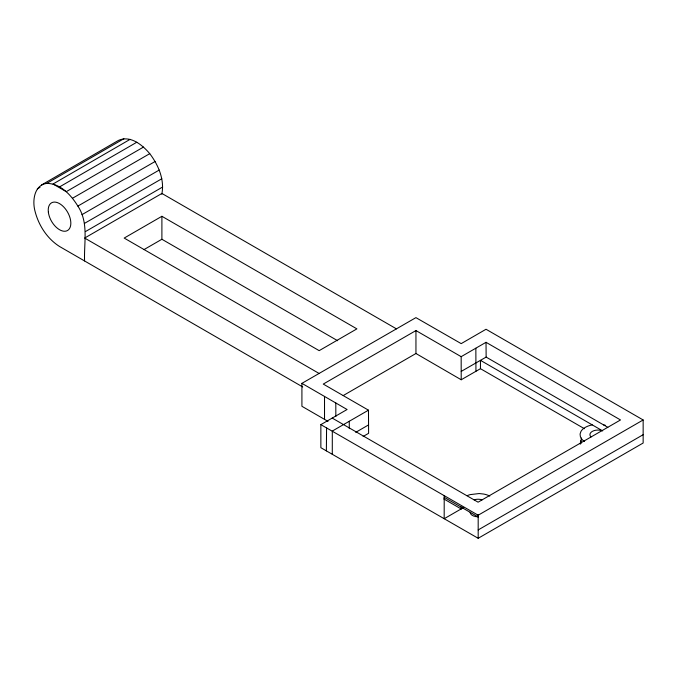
<?xml version="1.0" encoding="UTF-8"?>
<svg xmlns="http://www.w3.org/2000/svg" width="677" height="677" viewBox="0 0 677 677"><rect width="100%" height="100%" fill="white"/><g stroke="black" fill="none" stroke-linecap="round" stroke-linejoin="round"><path stroke-width="1.02" d="M143.939 249.627L161.896 239.26L161.905 216.293L356.897 328.87L319.172 350.652L124.179 238.076L161.905 216.293M328.015 421.373L301.917 406.293L301.917 383.351L415.923 317.631L461.189 343.628L486.027 329.259L643.15 419.968L643.15 443.02L478.182 538.283L332.289 454.292L332.305 431.063L368.474 410.177L368.61 433.322L363.126 436.47M332.289 454.292L320.864 447.692L320.856 424.64L444.205 495.649L444.18 518.734L463.694 507.462M607.811 427.339L486.137 357.092L480.458 360.342L480.458 368.686L461.215 379.763L461.164 356.669L415.949 330.562L323.259 384.079L368.474 410.177M478.182 538.283L478.182 515.214L643.15 419.968M581.196 443.24L581.204 438.078M84.574 260.958C83.863 242.552 88.848 222.606 77.863 206.087C71.051 195.12 60.71 183.492 46.781 183.391C34.409 185.007 32.378 200.037 34.73 210.031C38.191 224.713 46.831 238.473 59.72 246.597L302.737 386.965M326.373 450.882L326.576 427.856M161.811 194.206C164.748 179.693 158.401 165.053 149.752 153.654C142.415 144.98 130.509 135.078 118.526 140.367L41.424 185.041M580.663 440.634L580.291 444.188M415.949 330.562L415.949 353.504L343.197 395.571M461.164 356.669L486.027 342.308L620.513 419.952L478.089 502.182L332.204 418.081L320.856 424.64M37.32 188.858L40.036 187.284M46.781 183.391L123.883 138.717M130.128 139.335L53.026 184.009L66.27 191.667L143.516 147.061M355.738 432.341L368.525 424.928M59.644 186.852L136.822 142.221M72.507 198.251L149.752 153.654M77.863 206.087L155.109 161.49M81.976 214.651L159.222 170.054M84.557 223.351L161.811 178.745M85.437 231.585L162.692 186.987M332.204 418.081L347.089 409.509L301.917 383.351M592.257 424.885L589.921 425.444A17.873 10.316 0 0 0 580.951 431.41L580.071 434.059L580.401 436.741L581.924 439.288A17.873 10.316 0 0 0 584.539 441.522M478.182 529.939L643.15 434.702M461.215 371.419L480.458 360.342L602.691 430.91M480.458 368.686L584.429 428.71M396.451 328.87L161.905 193.453L84.65 238.05L319.163 373.492M161.896 239.26L337.671 340.734M444.205 495.649L478.182 515.214M444.12 497.282L478.097 516.898L478.097 514.799M443.74 498.881L461.139 508.935A17.873 10.316 0 0 1 462.383 507.285M415.949 353.504L461.215 379.763M486.027 342.308L486.137 357.092M475.855 348.232L475.939 371.292M349.264 421.272L349.298 428.659M335.8 402.959L335.843 416.524M461.139 506.845L461.139 508.935M324.52 396.4L324.52 419.351M603.562 424.885A17.873 10.316 0 0 1 605.306 425.283M590.987 436.978A7.989 4.612 0 0 1 592.257 431.41A7.989 4.612 0 0 1 601.904 430.682M478.097 516.813A7.989 4.612 0 0 1 470.1 512.193M474.095 499.854A7.989 4.612 0 0 1 482.092 499.854M467.13 495.699A17.873 10.316 0 0 1 470.1 494.625L479.164 493.55L483.742 494.058A17.873 10.316 0 0 1 489.801 496.055M48.355 212.189A15.986 9.233 60 0 0 66.591 230.942A15.986 9.233 60 0 0 63.646 206.883A15.986 9.233 60 0 0 48.355 212.189"/></g></svg>
